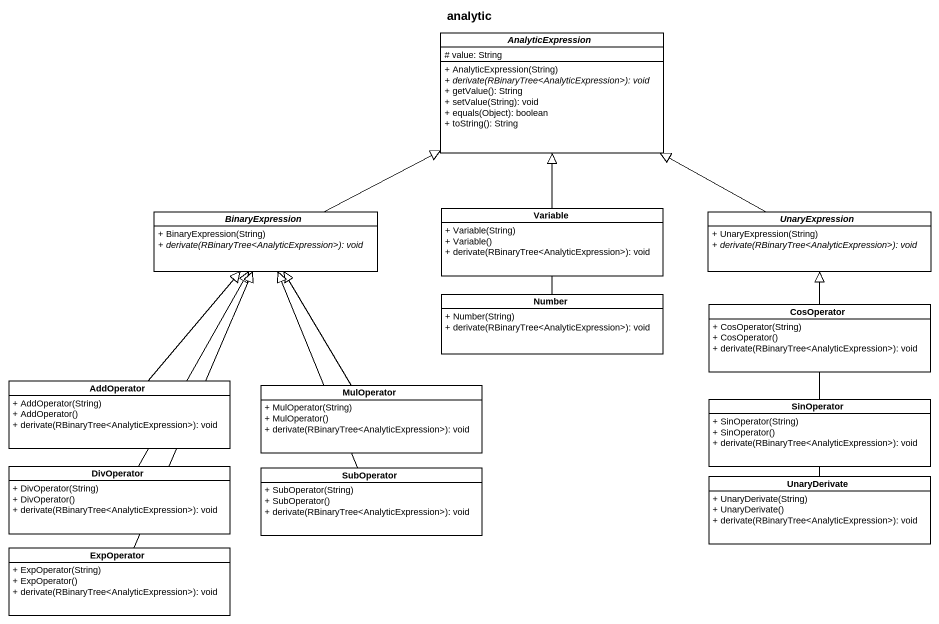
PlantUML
@startuml
title analytic
hide circle
hide empty members
skinparam classAttributeIconSize 0
abstract class AnalyticExpression {
  # value: String
  + AnalyticExpression(String)
  {abstract} + derivate(RBinaryTree<AnalyticExpression>): void
  + getValue(): String
  + setValue(String): void
  + equals(Object): boolean
  + toString(): String
}
abstract class BinaryExpression {
  + BinaryExpression(String)
  {abstract} + derivate(RBinaryTree<AnalyticExpression>): void
}
class Variable {
  + Variable(String)
  + Variable()
  + derivate(RBinaryTree<AnalyticExpression>): void
}
abstract class UnaryExpression {
  + UnaryExpression(String)
  {abstract} + derivate(RBinaryTree<AnalyticExpression>): void
}
class Number {
  + Number(String)
  + derivate(RBinaryTree<AnalyticExpression>): void
}
class CosOperator {
  + CosOperator(String)
  + CosOperator()
  + derivate(RBinaryTree<AnalyticExpression>): void
}
class AddOperator {
  + AddOperator(String)
  + AddOperator()
  + derivate(RBinaryTree<AnalyticExpression>): void
}
class MulOperator {
  + MulOperator(String)
  + MulOperator()
  + derivate(RBinaryTree<AnalyticExpression>): void
}
class SinOperator {
  + SinOperator(String)
  + SinOperator()
  + derivate(RBinaryTree<AnalyticExpression>): void
}
class DivOperator {
  + DivOperator(String)
  + DivOperator()
  + derivate(RBinaryTree<AnalyticExpression>): void
}
class SubOperator {
  + SubOperator(String)
  + SubOperator()
  + derivate(RBinaryTree<AnalyticExpression>): void
}
class UnaryDerivate {
  + UnaryDerivate(String)
  + UnaryDerivate()
  + derivate(RBinaryTree<AnalyticExpression>): void
}
class ExpOperator {
  + ExpOperator(String)
  + ExpOperator()
  + derivate(RBinaryTree<AnalyticExpression>): void
}
BinaryExpression -right-|> AnalyticExpression
Variable -up-|> AnalyticExpression
UnaryExpression -left-|> AnalyticExpression
Number -up-|> AnalyticExpression
CosOperator -up-|> UnaryExpression
AddOperator -up-|> BinaryExpression
MulOperator -up-|> BinaryExpression
SinOperator -up-|> UnaryExpression
DivOperator -up-|> BinaryExpression
SubOperator -up-|> BinaryExpression
UnaryDerivate -up-|> UnaryExpression
ExpOperator -up-|> BinaryExpression
@enduml
